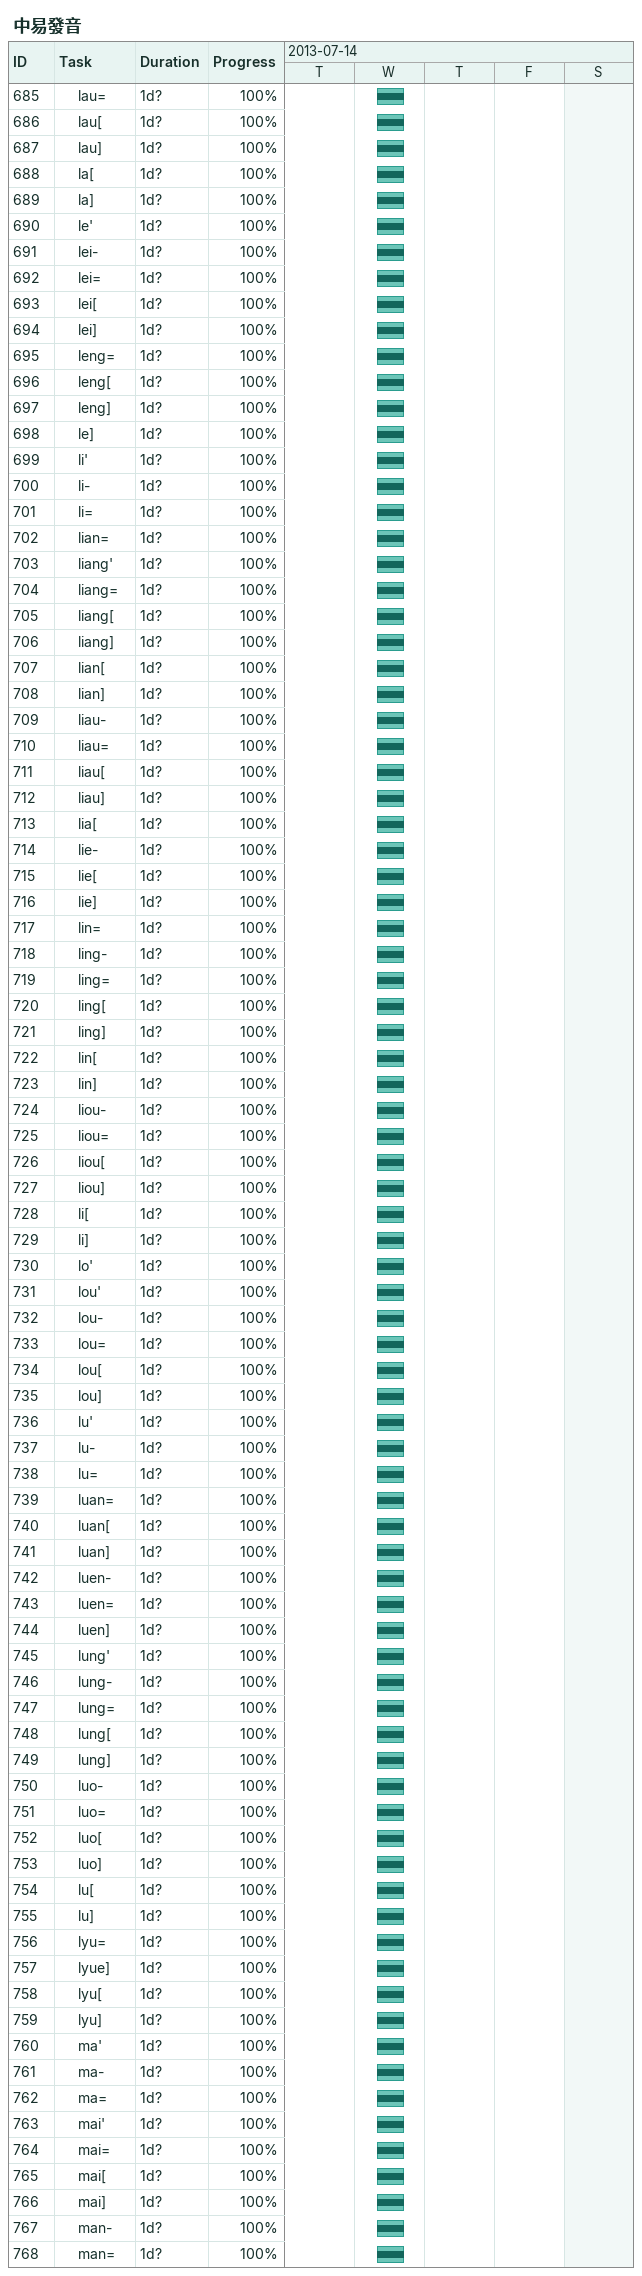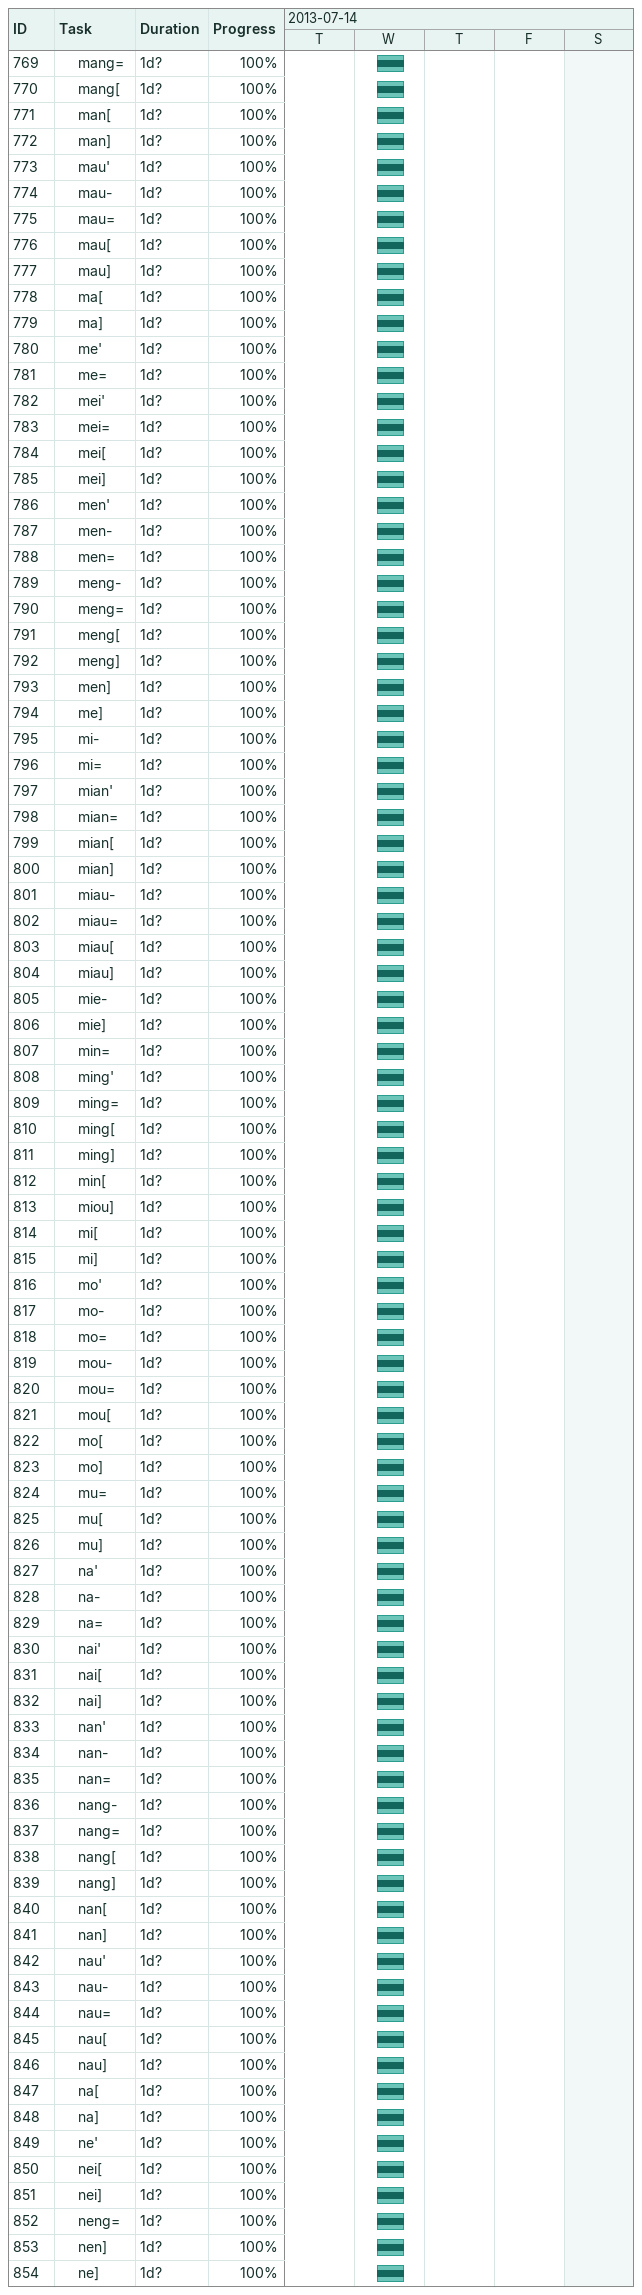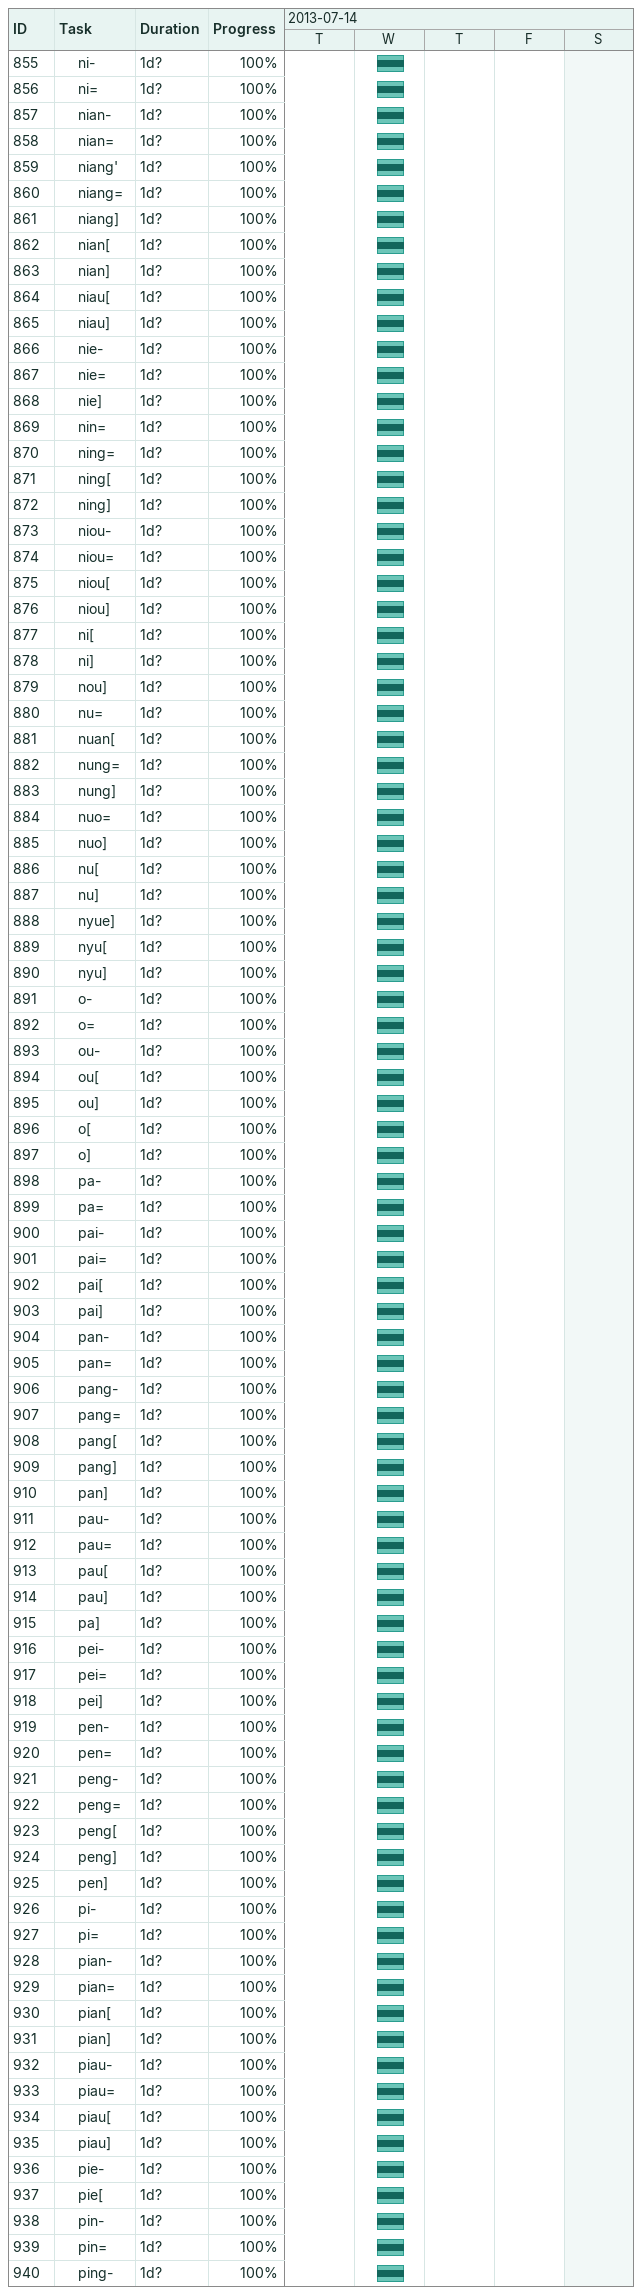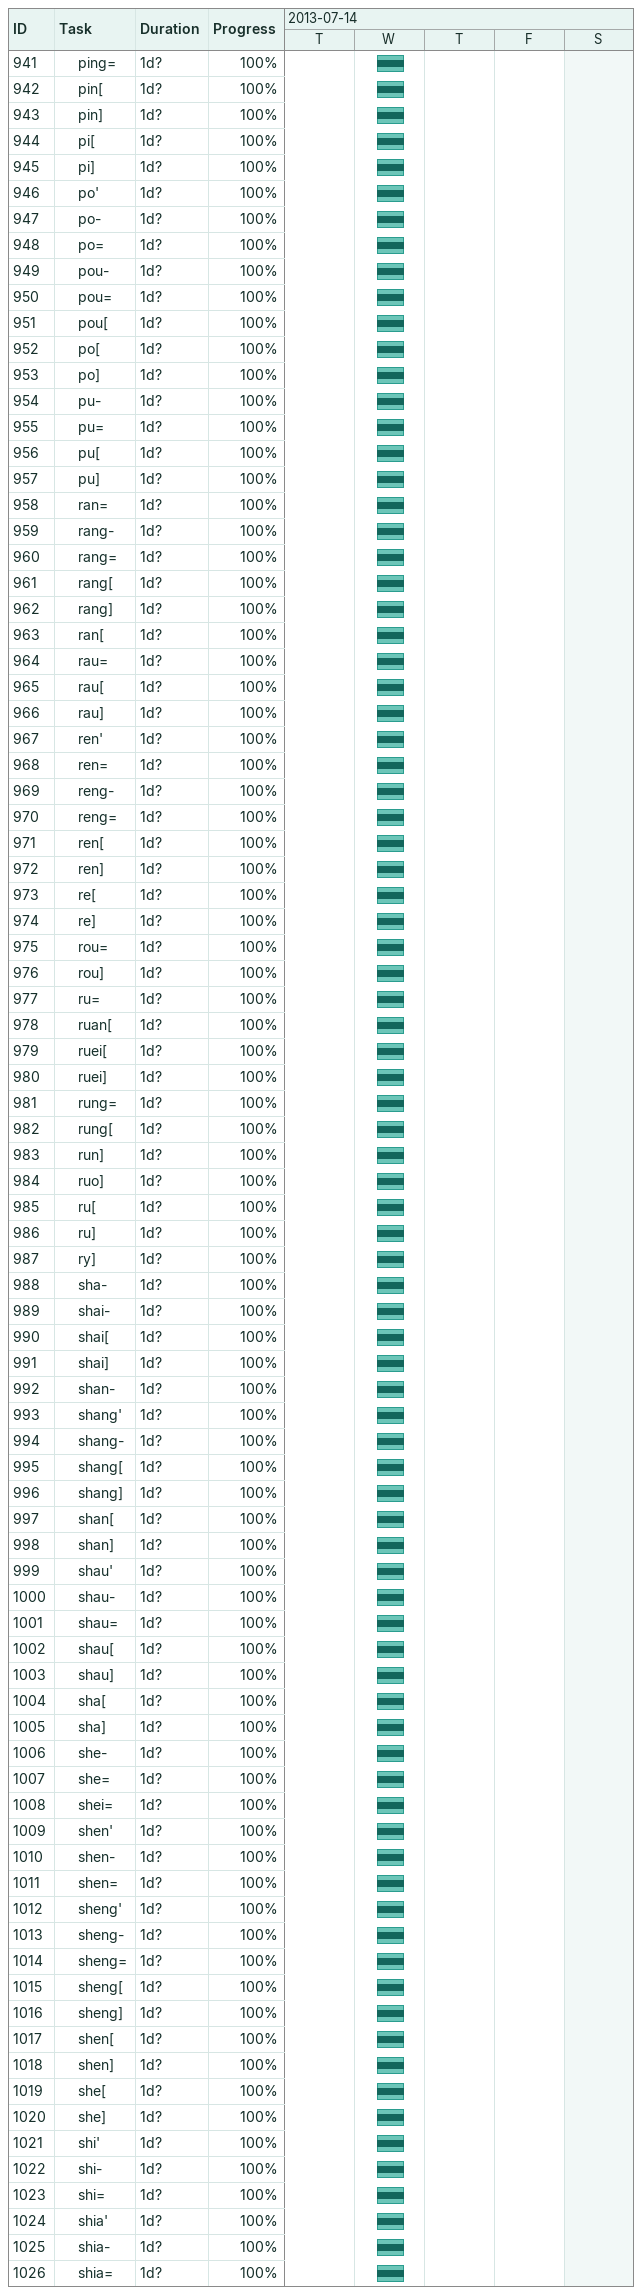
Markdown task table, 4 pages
中易發音

| ID | Level | Task | Duration | Start | Finish | % complete |
|---|---|---|---|---|---|---|
| 685 | 2 | lau= | 1d? | 2013-07-17 | 2013-07-17 | 100 |
| 686 | 2 | lau[ | 1d? | 2013-07-17 | 2013-07-17 | 100 |
| 687 | 2 | lau] | 1d? | 2013-07-17 | 2013-07-17 | 100 |
| 688 | 2 | la[ | 1d? | 2013-07-17 | 2013-07-17 | 100 |
| 689 | 2 | la] | 1d? | 2013-07-17 | 2013-07-17 | 100 |
| 690 | 2 | le' | 1d? | 2013-07-17 | 2013-07-17 | 100 |
| 691 | 2 | lei- | 1d? | 2013-07-17 | 2013-07-17 | 100 |
| 692 | 2 | lei= | 1d? | 2013-07-17 | 2013-07-17 | 100 |
| 693 | 2 | lei[ | 1d? | 2013-07-17 | 2013-07-17 | 100 |
| 694 | 2 | lei] | 1d? | 2013-07-17 | 2013-07-17 | 100 |
| 695 | 2 | leng= | 1d? | 2013-07-17 | 2013-07-17 | 100 |
| 696 | 2 | leng[ | 1d? | 2013-07-17 | 2013-07-17 | 100 |
| 697 | 2 | leng] | 1d? | 2013-07-17 | 2013-07-17 | 100 |
| 698 | 2 | le] | 1d? | 2013-07-17 | 2013-07-17 | 100 |
| 699 | 2 | li' | 1d? | 2013-07-17 | 2013-07-17 | 100 |
| 700 | 2 | li- | 1d? | 2013-07-17 | 2013-07-17 | 100 |
| 701 | 2 | li= | 1d? | 2013-07-17 | 2013-07-17 | 100 |
| 702 | 2 | lian= | 1d? | 2013-07-17 | 2013-07-17 | 100 |
| 703 | 2 | liang' | 1d? | 2013-07-17 | 2013-07-17 | 100 |
| 704 | 2 | liang= | 1d? | 2013-07-17 | 2013-07-17 | 100 |
| 705 | 2 | liang[ | 1d? | 2013-07-17 | 2013-07-17 | 100 |
| 706 | 2 | liang] | 1d? | 2013-07-17 | 2013-07-17 | 100 |
| 707 | 2 | lian[ | 1d? | 2013-07-17 | 2013-07-17 | 100 |
| 708 | 2 | lian] | 1d? | 2013-07-17 | 2013-07-17 | 100 |
| 709 | 2 | liau- | 1d? | 2013-07-17 | 2013-07-17 | 100 |
| 710 | 2 | liau= | 1d? | 2013-07-17 | 2013-07-17 | 100 |
| 711 | 2 | liau[ | 1d? | 2013-07-17 | 2013-07-17 | 100 |
| 712 | 2 | liau] | 1d? | 2013-07-17 | 2013-07-17 | 100 |
| 713 | 2 | lia[ | 1d? | 2013-07-17 | 2013-07-17 | 100 |
| 714 | 2 | lie- | 1d? | 2013-07-17 | 2013-07-17 | 100 |
| 715 | 2 | lie[ | 1d? | 2013-07-17 | 2013-07-17 | 100 |
| 716 | 2 | lie] | 1d? | 2013-07-17 | 2013-07-17 | 100 |
| 717 | 2 | lin= | 1d? | 2013-07-17 | 2013-07-17 | 100 |
| 718 | 2 | ling- | 1d? | 2013-07-17 | 2013-07-17 | 100 |
| 719 | 2 | ling= | 1d? | 2013-07-17 | 2013-07-17 | 100 |
| 720 | 2 | ling[ | 1d? | 2013-07-17 | 2013-07-17 | 100 |
| 721 | 2 | ling] | 1d? | 2013-07-17 | 2013-07-17 | 100 |
| 722 | 2 | lin[ | 1d? | 2013-07-17 | 2013-07-17 | 100 |
| 723 | 2 | lin] | 1d? | 2013-07-17 | 2013-07-17 | 100 |
| 724 | 2 | liou- | 1d? | 2013-07-17 | 2013-07-17 | 100 |
| 725 | 2 | liou= | 1d? | 2013-07-17 | 2013-07-17 | 100 |
| 726 | 2 | liou[ | 1d? | 2013-07-17 | 2013-07-17 | 100 |
| 727 | 2 | liou] | 1d? | 2013-07-17 | 2013-07-17 | 100 |
| 728 | 2 | li[ | 1d? | 2013-07-17 | 2013-07-17 | 100 |
| 729 | 2 | li] | 1d? | 2013-07-17 | 2013-07-17 | 100 |
| 730 | 2 | lo' | 1d? | 2013-07-17 | 2013-07-17 | 100 |
| 731 | 2 | lou' | 1d? | 2013-07-17 | 2013-07-17 | 100 |
| 732 | 2 | lou- | 1d? | 2013-07-17 | 2013-07-17 | 100 |
| 733 | 2 | lou= | 1d? | 2013-07-17 | 2013-07-17 | 100 |
| 734 | 2 | lou[ | 1d? | 2013-07-17 | 2013-07-17 | 100 |
| 735 | 2 | lou] | 1d? | 2013-07-17 | 2013-07-17 | 100 |
| 736 | 2 | lu' | 1d? | 2013-07-17 | 2013-07-17 | 100 |
| 737 | 2 | lu- | 1d? | 2013-07-17 | 2013-07-17 | 100 |
| 738 | 2 | lu= | 1d? | 2013-07-17 | 2013-07-17 | 100 |
| 739 | 2 | luan= | 1d? | 2013-07-17 | 2013-07-17 | 100 |
| 740 | 2 | luan[ | 1d? | 2013-07-17 | 2013-07-17 | 100 |
| 741 | 2 | luan] | 1d? | 2013-07-17 | 2013-07-17 | 100 |
| 742 | 2 | luen- | 1d? | 2013-07-17 | 2013-07-17 | 100 |
| 743 | 2 | luen= | 1d? | 2013-07-17 | 2013-07-17 | 100 |
| 744 | 2 | luen] | 1d? | 2013-07-17 | 2013-07-17 | 100 |
| 745 | 2 | lung' | 1d? | 2013-07-17 | 2013-07-17 | 100 |
| 746 | 2 | lung- | 1d? | 2013-07-17 | 2013-07-17 | 100 |
| 747 | 2 | lung= | 1d? | 2013-07-17 | 2013-07-17 | 100 |
| 748 | 2 | lung[ | 1d? | 2013-07-17 | 2013-07-17 | 100 |
| 749 | 2 | lung] | 1d? | 2013-07-17 | 2013-07-17 | 100 |
| 750 | 2 | luo- | 1d? | 2013-07-17 | 2013-07-17 | 100 |
| 751 | 2 | luo= | 1d? | 2013-07-17 | 2013-07-17 | 100 |
| 752 | 2 | luo[ | 1d? | 2013-07-17 | 2013-07-17 | 100 |
| 753 | 2 | luo] | 1d? | 2013-07-17 | 2013-07-17 | 100 |
| 754 | 2 | lu[ | 1d? | 2013-07-17 | 2013-07-17 | 100 |
| 755 | 2 | lu] | 1d? | 2013-07-17 | 2013-07-17 | 100 |
| 756 | 2 | lyu= | 1d? | 2013-07-17 | 2013-07-17 | 100 |
| 757 | 2 | lyue] | 1d? | 2013-07-17 | 2013-07-17 | 100 |
| 758 | 2 | lyu[ | 1d? | 2013-07-17 | 2013-07-17 | 100 |
| 759 | 2 | lyu] | 1d? | 2013-07-17 | 2013-07-17 | 100 |
| 760 | 2 | ma' | 1d? | 2013-07-17 | 2013-07-17 | 100 |
| 761 | 2 | ma- | 1d? | 2013-07-17 | 2013-07-17 | 100 |
| 762 | 2 | ma= | 1d? | 2013-07-17 | 2013-07-17 | 100 |
| 763 | 2 | mai' | 1d? | 2013-07-17 | 2013-07-17 | 100 |
| 764 | 2 | mai= | 1d? | 2013-07-17 | 2013-07-17 | 100 |
| 765 | 2 | mai[ | 1d? | 2013-07-17 | 2013-07-17 | 100 |
| 766 | 2 | mai] | 1d? | 2013-07-17 | 2013-07-17 | 100 |
| 767 | 2 | man- | 1d? | 2013-07-17 | 2013-07-17 | 100 |
| 768 | 2 | man= | 1d? | 2013-07-17 | 2013-07-17 | 100 |
| 769 | 2 | mang= | 1d? | 2013-07-17 | 2013-07-17 | 100 |
| 770 | 2 | mang[ | 1d? | 2013-07-17 | 2013-07-17 | 100 |
| 771 | 2 | man[ | 1d? | 2013-07-17 | 2013-07-17 | 100 |
| 772 | 2 | man] | 1d? | 2013-07-17 | 2013-07-17 | 100 |
| 773 | 2 | mau' | 1d? | 2013-07-17 | 2013-07-17 | 100 |
| 774 | 2 | mau- | 1d? | 2013-07-17 | 2013-07-17 | 100 |
| 775 | 2 | mau= | 1d? | 2013-07-17 | 2013-07-17 | 100 |
| 776 | 2 | mau[ | 1d? | 2013-07-17 | 2013-07-17 | 100 |
| 777 | 2 | mau] | 1d? | 2013-07-17 | 2013-07-17 | 100 |
| 778 | 2 | ma[ | 1d? | 2013-07-17 | 2013-07-17 | 100 |
| 779 | 2 | ma] | 1d? | 2013-07-17 | 2013-07-17 | 100 |
| 780 | 2 | me' | 1d? | 2013-07-17 | 2013-07-17 | 100 |
| 781 | 2 | me= | 1d? | 2013-07-17 | 2013-07-17 | 100 |
| 782 | 2 | mei' | 1d? | 2013-07-17 | 2013-07-17 | 100 |
| 783 | 2 | mei= | 1d? | 2013-07-17 | 2013-07-17 | 100 |
| 784 | 2 | mei[ | 1d? | 2013-07-17 | 2013-07-17 | 100 |
| 785 | 2 | mei] | 1d? | 2013-07-17 | 2013-07-17 | 100 |
| 786 | 2 | men' | 1d? | 2013-07-17 | 2013-07-17 | 100 |
| 787 | 2 | men- | 1d? | 2013-07-17 | 2013-07-17 | 100 |
| 788 | 2 | men= | 1d? | 2013-07-17 | 2013-07-17 | 100 |
| 789 | 2 | meng- | 1d? | 2013-07-17 | 2013-07-17 | 100 |
| 790 | 2 | meng= | 1d? | 2013-07-17 | 2013-07-17 | 100 |
| 791 | 2 | meng[ | 1d? | 2013-07-17 | 2013-07-17 | 100 |
| 792 | 2 | meng] | 1d? | 2013-07-17 | 2013-07-17 | 100 |
| 793 | 2 | men] | 1d? | 2013-07-17 | 2013-07-17 | 100 |
| 794 | 2 | me] | 1d? | 2013-07-17 | 2013-07-17 | 100 |
| 795 | 2 | mi- | 1d? | 2013-07-17 | 2013-07-17 | 100 |
| 796 | 2 | mi= | 1d? | 2013-07-17 | 2013-07-17 | 100 |
| 797 | 2 | mian' | 1d? | 2013-07-17 | 2013-07-17 | 100 |
| 798 | 2 | mian= | 1d? | 2013-07-17 | 2013-07-17 | 100 |
| 799 | 2 | mian[ | 1d? | 2013-07-17 | 2013-07-17 | 100 |
| 800 | 2 | mian] | 1d? | 2013-07-17 | 2013-07-17 | 100 |
| 801 | 2 | miau- | 1d? | 2013-07-17 | 2013-07-17 | 100 |
| 802 | 2 | miau= | 1d? | 2013-07-17 | 2013-07-17 | 100 |
| 803 | 2 | miau[ | 1d? | 2013-07-17 | 2013-07-17 | 100 |
| 804 | 2 | miau] | 1d? | 2013-07-17 | 2013-07-17 | 100 |
| 805 | 2 | mie- | 1d? | 2013-07-17 | 2013-07-17 | 100 |
| 806 | 2 | mie] | 1d? | 2013-07-17 | 2013-07-17 | 100 |
| 807 | 2 | min= | 1d? | 2013-07-17 | 2013-07-17 | 100 |
| 808 | 2 | ming' | 1d? | 2013-07-17 | 2013-07-17 | 100 |
| 809 | 2 | ming= | 1d? | 2013-07-17 | 2013-07-17 | 100 |
| 810 | 2 | ming[ | 1d? | 2013-07-17 | 2013-07-17 | 100 |
| 811 | 2 | ming] | 1d? | 2013-07-17 | 2013-07-17 | 100 |
| 812 | 2 | min[ | 1d? | 2013-07-17 | 2013-07-17 | 100 |
| 813 | 2 | miou] | 1d? | 2013-07-17 | 2013-07-17 | 100 |
| 814 | 2 | mi[ | 1d? | 2013-07-17 | 2013-07-17 | 100 |
| 815 | 2 | mi] | 1d? | 2013-07-17 | 2013-07-17 | 100 |
| 816 | 2 | mo' | 1d? | 2013-07-17 | 2013-07-17 | 100 |
| 817 | 2 | mo- | 1d? | 2013-07-17 | 2013-07-17 | 100 |
| 818 | 2 | mo= | 1d? | 2013-07-17 | 2013-07-17 | 100 |
| 819 | 2 | mou- | 1d? | 2013-07-17 | 2013-07-17 | 100 |
| 820 | 2 | mou= | 1d? | 2013-07-17 | 2013-07-17 | 100 |
| 821 | 2 | mou[ | 1d? | 2013-07-17 | 2013-07-17 | 100 |
| 822 | 2 | mo[ | 1d? | 2013-07-17 | 2013-07-17 | 100 |
| 823 | 2 | mo] | 1d? | 2013-07-17 | 2013-07-17 | 100 |
| 824 | 2 | mu= | 1d? | 2013-07-17 | 2013-07-17 | 100 |
| 825 | 2 | mu[ | 1d? | 2013-07-17 | 2013-07-17 | 100 |
| 826 | 2 | mu] | 1d? | 2013-07-17 | 2013-07-17 | 100 |
| 827 | 2 | na' | 1d? | 2013-07-17 | 2013-07-17 | 100 |
| 828 | 2 | na- | 1d? | 2013-07-17 | 2013-07-17 | 100 |
| 829 | 2 | na= | 1d? | 2013-07-17 | 2013-07-17 | 100 |
| 830 | 2 | nai' | 1d? | 2013-07-17 | 2013-07-17 | 100 |
| 831 | 2 | nai[ | 1d? | 2013-07-17 | 2013-07-17 | 100 |
| 832 | 2 | nai] | 1d? | 2013-07-17 | 2013-07-17 | 100 |
| 833 | 2 | nan' | 1d? | 2013-07-17 | 2013-07-17 | 100 |
| 834 | 2 | nan- | 1d? | 2013-07-17 | 2013-07-17 | 100 |
| 835 | 2 | nan= | 1d? | 2013-07-17 | 2013-07-17 | 100 |
| 836 | 2 | nang- | 1d? | 2013-07-17 | 2013-07-17 | 100 |
| 837 | 2 | nang= | 1d? | 2013-07-17 | 2013-07-17 | 100 |
| 838 | 2 | nang[ | 1d? | 2013-07-17 | 2013-07-17 | 100 |
| 839 | 2 | nang] | 1d? | 2013-07-17 | 2013-07-17 | 100 |
| 840 | 2 | nan[ | 1d? | 2013-07-17 | 2013-07-17 | 100 |
| 841 | 2 | nan] | 1d? | 2013-07-17 | 2013-07-17 | 100 |
| 842 | 2 | nau' | 1d? | 2013-07-17 | 2013-07-17 | 100 |
| 843 | 2 | nau- | 1d? | 2013-07-17 | 2013-07-17 | 100 |
| 844 | 2 | nau= | 1d? | 2013-07-17 | 2013-07-17 | 100 |
| 845 | 2 | nau[ | 1d? | 2013-07-17 | 2013-07-17 | 100 |
| 846 | 2 | nau] | 1d? | 2013-07-17 | 2013-07-17 | 100 |
| 847 | 2 | na[ | 1d? | 2013-07-17 | 2013-07-17 | 100 |
| 848 | 2 | na] | 1d? | 2013-07-17 | 2013-07-17 | 100 |
| 849 | 2 | ne' | 1d? | 2013-07-17 | 2013-07-17 | 100 |
| 850 | 2 | nei[ | 1d? | 2013-07-17 | 2013-07-17 | 100 |
| 851 | 2 | nei] | 1d? | 2013-07-17 | 2013-07-17 | 100 |
| 852 | 2 | neng= | 1d? | 2013-07-17 | 2013-07-17 | 100 |
| 853 | 2 | nen] | 1d? | 2013-07-17 | 2013-07-17 | 100 |
| 854 | 2 | ne] | 1d? | 2013-07-17 | 2013-07-17 | 100 |
| 855 | 2 | ni- | 1d? | 2013-07-17 | 2013-07-17 | 100 |
| 856 | 2 | ni= | 1d? | 2013-07-17 | 2013-07-17 | 100 |
| 857 | 2 | nian- | 1d? | 2013-07-17 | 2013-07-17 | 100 |
| 858 | 2 | nian= | 1d? | 2013-07-17 | 2013-07-17 | 100 |
| 859 | 2 | niang' | 1d? | 2013-07-17 | 2013-07-17 | 100 |
| 860 | 2 | niang= | 1d? | 2013-07-17 | 2013-07-17 | 100 |
| 861 | 2 | niang] | 1d? | 2013-07-17 | 2013-07-17 | 100 |
| 862 | 2 | nian[ | 1d? | 2013-07-17 | 2013-07-17 | 100 |
| 863 | 2 | nian] | 1d? | 2013-07-17 | 2013-07-17 | 100 |
| 864 | 2 | niau[ | 1d? | 2013-07-17 | 2013-07-17 | 100 |
| 865 | 2 | niau] | 1d? | 2013-07-17 | 2013-07-17 | 100 |
| 866 | 2 | nie- | 1d? | 2013-07-17 | 2013-07-17 | 100 |
| 867 | 2 | nie= | 1d? | 2013-07-17 | 2013-07-17 | 100 |
| 868 | 2 | nie] | 1d? | 2013-07-17 | 2013-07-17 | 100 |
| 869 | 2 | nin= | 1d? | 2013-07-17 | 2013-07-17 | 100 |
| 870 | 2 | ning= | 1d? | 2013-07-17 | 2013-07-17 | 100 |
| 871 | 2 | ning[ | 1d? | 2013-07-17 | 2013-07-17 | 100 |
| 872 | 2 | ning] | 1d? | 2013-07-17 | 2013-07-17 | 100 |
| 873 | 2 | niou- | 1d? | 2013-07-17 | 2013-07-17 | 100 |
| 874 | 2 | niou= | 1d? | 2013-07-17 | 2013-07-17 | 100 |
| 875 | 2 | niou[ | 1d? | 2013-07-17 | 2013-07-17 | 100 |
| 876 | 2 | niou] | 1d? | 2013-07-17 | 2013-07-17 | 100 |
| 877 | 2 | ni[ | 1d? | 2013-07-17 | 2013-07-17 | 100 |
| 878 | 2 | ni] | 1d? | 2013-07-17 | 2013-07-17 | 100 |
| 879 | 2 | nou] | 1d? | 2013-07-17 | 2013-07-17 | 100 |
| 880 | 2 | nu= | 1d? | 2013-07-17 | 2013-07-17 | 100 |
| 881 | 2 | nuan[ | 1d? | 2013-07-17 | 2013-07-17 | 100 |
| 882 | 2 | nung= | 1d? | 2013-07-17 | 2013-07-17 | 100 |
| 883 | 2 | nung] | 1d? | 2013-07-17 | 2013-07-17 | 100 |
| 884 | 2 | nuo= | 1d? | 2013-07-17 | 2013-07-17 | 100 |
| 885 | 2 | nuo] | 1d? | 2013-07-17 | 2013-07-17 | 100 |
| 886 | 2 | nu[ | 1d? | 2013-07-17 | 2013-07-17 | 100 |
| 887 | 2 | nu] | 1d? | 2013-07-17 | 2013-07-17 | 100 |
| 888 | 2 | nyue] | 1d? | 2013-07-17 | 2013-07-17 | 100 |
| 889 | 2 | nyu[ | 1d? | 2013-07-17 | 2013-07-17 | 100 |
| 890 | 2 | nyu] | 1d? | 2013-07-17 | 2013-07-17 | 100 |
| 891 | 2 | o- | 1d? | 2013-07-17 | 2013-07-17 | 100 |
| 892 | 2 | o= | 1d? | 2013-07-17 | 2013-07-17 | 100 |
| 893 | 2 | ou- | 1d? | 2013-07-17 | 2013-07-17 | 100 |
| 894 | 2 | ou[ | 1d? | 2013-07-17 | 2013-07-17 | 100 |
| 895 | 2 | ou] | 1d? | 2013-07-17 | 2013-07-17 | 100 |
| 896 | 2 | o[ | 1d? | 2013-07-17 | 2013-07-17 | 100 |
| 897 | 2 | o] | 1d? | 2013-07-17 | 2013-07-17 | 100 |
| 898 | 2 | pa- | 1d? | 2013-07-17 | 2013-07-17 | 100 |
| 899 | 2 | pa= | 1d? | 2013-07-17 | 2013-07-17 | 100 |
| 900 | 2 | pai- | 1d? | 2013-07-17 | 2013-07-17 | 100 |
| 901 | 2 | pai= | 1d? | 2013-07-17 | 2013-07-17 | 100 |
| 902 | 2 | pai[ | 1d? | 2013-07-17 | 2013-07-17 | 100 |
| 903 | 2 | pai] | 1d? | 2013-07-17 | 2013-07-17 | 100 |
| 904 | 2 | pan- | 1d? | 2013-07-17 | 2013-07-17 | 100 |
| 905 | 2 | pan= | 1d? | 2013-07-17 | 2013-07-17 | 100 |
| 906 | 2 | pang- | 1d? | 2013-07-17 | 2013-07-17 | 100 |
| 907 | 2 | pang= | 1d? | 2013-07-17 | 2013-07-17 | 100 |
| 908 | 2 | pang[ | 1d? | 2013-07-17 | 2013-07-17 | 100 |
| 909 | 2 | pang] | 1d? | 2013-07-17 | 2013-07-17 | 100 |
| 910 | 2 | pan] | 1d? | 2013-07-17 | 2013-07-17 | 100 |
| 911 | 2 | pau- | 1d? | 2013-07-17 | 2013-07-17 | 100 |
| 912 | 2 | pau= | 1d? | 2013-07-17 | 2013-07-17 | 100 |
| 913 | 2 | pau[ | 1d? | 2013-07-17 | 2013-07-17 | 100 |
| 914 | 2 | pau] | 1d? | 2013-07-17 | 2013-07-17 | 100 |
| 915 | 2 | pa] | 1d? | 2013-07-17 | 2013-07-17 | 100 |
| 916 | 2 | pei- | 1d? | 2013-07-17 | 2013-07-17 | 100 |
| 917 | 2 | pei= | 1d? | 2013-07-17 | 2013-07-17 | 100 |
| 918 | 2 | pei] | 1d? | 2013-07-17 | 2013-07-17 | 100 |
| 919 | 2 | pen- | 1d? | 2013-07-17 | 2013-07-17 | 100 |
| 920 | 2 | pen= | 1d? | 2013-07-17 | 2013-07-17 | 100 |
| 921 | 2 | peng- | 1d? | 2013-07-17 | 2013-07-17 | 100 |
| 922 | 2 | peng= | 1d? | 2013-07-17 | 2013-07-17 | 100 |
| 923 | 2 | peng[ | 1d? | 2013-07-17 | 2013-07-17 | 100 |
| 924 | 2 | peng] | 1d? | 2013-07-17 | 2013-07-17 | 100 |
| 925 | 2 | pen] | 1d? | 2013-07-17 | 2013-07-17 | 100 |
| 926 | 2 | pi- | 1d? | 2013-07-17 | 2013-07-17 | 100 |
| 927 | 2 | pi= | 1d? | 2013-07-17 | 2013-07-17 | 100 |
| 928 | 2 | pian- | 1d? | 2013-07-17 | 2013-07-17 | 100 |
| 929 | 2 | pian= | 1d? | 2013-07-17 | 2013-07-17 | 100 |
| 930 | 2 | pian[ | 1d? | 2013-07-17 | 2013-07-17 | 100 |
| 931 | 2 | pian] | 1d? | 2013-07-17 | 2013-07-17 | 100 |
| 932 | 2 | piau- | 1d? | 2013-07-17 | 2013-07-17 | 100 |
| 933 | 2 | piau= | 1d? | 2013-07-17 | 2013-07-17 | 100 |
| 934 | 2 | piau[ | 1d? | 2013-07-17 | 2013-07-17 | 100 |
| 935 | 2 | piau] | 1d? | 2013-07-17 | 2013-07-17 | 100 |
| 936 | 2 | pie- | 1d? | 2013-07-17 | 2013-07-17 | 100 |
| 937 | 2 | pie[ | 1d? | 2013-07-17 | 2013-07-17 | 100 |
| 938 | 2 | pin- | 1d? | 2013-07-17 | 2013-07-17 | 100 |
| 939 | 2 | pin= | 1d? | 2013-07-17 | 2013-07-17 | 100 |
| 940 | 2 | ping- | 1d? | 2013-07-17 | 2013-07-17 | 100 |
| 941 | 2 | ping= | 1d? | 2013-07-17 | 2013-07-17 | 100 |
| 942 | 2 | pin[ | 1d? | 2013-07-17 | 2013-07-17 | 100 |
| 943 | 2 | pin] | 1d? | 2013-07-17 | 2013-07-17 | 100 |
| 944 | 2 | pi[ | 1d? | 2013-07-17 | 2013-07-17 | 100 |
| 945 | 2 | pi] | 1d? | 2013-07-17 | 2013-07-17 | 100 |
| 946 | 2 | po' | 1d? | 2013-07-17 | 2013-07-17 | 100 |
| 947 | 2 | po- | 1d? | 2013-07-17 | 2013-07-17 | 100 |
| 948 | 2 | po= | 1d? | 2013-07-17 | 2013-07-17 | 100 |
| 949 | 2 | pou- | 1d? | 2013-07-17 | 2013-07-17 | 100 |
| 950 | 2 | pou= | 1d? | 2013-07-17 | 2013-07-17 | 100 |
| 951 | 2 | pou[ | 1d? | 2013-07-17 | 2013-07-17 | 100 |
| 952 | 2 | po[ | 1d? | 2013-07-17 | 2013-07-17 | 100 |
| 953 | 2 | po] | 1d? | 2013-07-17 | 2013-07-17 | 100 |
| 954 | 2 | pu- | 1d? | 2013-07-17 | 2013-07-17 | 100 |
| 955 | 2 | pu= | 1d? | 2013-07-17 | 2013-07-17 | 100 |
| 956 | 2 | pu[ | 1d? | 2013-07-17 | 2013-07-17 | 100 |
| 957 | 2 | pu] | 1d? | 2013-07-17 | 2013-07-17 | 100 |
| 958 | 2 | ran= | 1d? | 2013-07-17 | 2013-07-17 | 100 |
| 959 | 2 | rang- | 1d? | 2013-07-17 | 2013-07-17 | 100 |
| 960 | 2 | rang= | 1d? | 2013-07-17 | 2013-07-17 | 100 |
| 961 | 2 | rang[ | 1d? | 2013-07-17 | 2013-07-17 | 100 |
| 962 | 2 | rang] | 1d? | 2013-07-17 | 2013-07-17 | 100 |
| 963 | 2 | ran[ | 1d? | 2013-07-17 | 2013-07-17 | 100 |
| 964 | 2 | rau= | 1d? | 2013-07-17 | 2013-07-17 | 100 |
| 965 | 2 | rau[ | 1d? | 2013-07-17 | 2013-07-17 | 100 |
| 966 | 2 | rau] | 1d? | 2013-07-17 | 2013-07-17 | 100 |
| 967 | 2 | ren' | 1d? | 2013-07-17 | 2013-07-17 | 100 |
| 968 | 2 | ren= | 1d? | 2013-07-17 | 2013-07-17 | 100 |
| 969 | 2 | reng- | 1d? | 2013-07-17 | 2013-07-17 | 100 |
| 970 | 2 | reng= | 1d? | 2013-07-17 | 2013-07-17 | 100 |
| 971 | 2 | ren[ | 1d? | 2013-07-17 | 2013-07-17 | 100 |
| 972 | 2 | ren] | 1d? | 2013-07-17 | 2013-07-17 | 100 |
| 973 | 2 | re[ | 1d? | 2013-07-17 | 2013-07-17 | 100 |
| 974 | 2 | re] | 1d? | 2013-07-17 | 2013-07-17 | 100 |
| 975 | 2 | rou= | 1d? | 2013-07-17 | 2013-07-17 | 100 |
| 976 | 2 | rou] | 1d? | 2013-07-17 | 2013-07-17 | 100 |
| 977 | 2 | ru= | 1d? | 2013-07-17 | 2013-07-17 | 100 |
| 978 | 2 | ruan[ | 1d? | 2013-07-17 | 2013-07-17 | 100 |
| 979 | 2 | ruei[ | 1d? | 2013-07-17 | 2013-07-17 | 100 |
| 980 | 2 | ruei] | 1d? | 2013-07-17 | 2013-07-17 | 100 |
| 981 | 2 | rung= | 1d? | 2013-07-17 | 2013-07-17 | 100 |
| 982 | 2 | rung[ | 1d? | 2013-07-17 | 2013-07-17 | 100 |
| 983 | 2 | run] | 1d? | 2013-07-17 | 2013-07-17 | 100 |
| 984 | 2 | ruo] | 1d? | 2013-07-17 | 2013-07-17 | 100 |
| 985 | 2 | ru[ | 1d? | 2013-07-17 | 2013-07-17 | 100 |
| 986 | 2 | ru] | 1d? | 2013-07-17 | 2013-07-17 | 100 |
| 987 | 2 | ry] | 1d? | 2013-07-17 | 2013-07-17 | 100 |
| 988 | 2 | sha- | 1d? | 2013-07-17 | 2013-07-17 | 100 |
| 989 | 2 | shai- | 1d? | 2013-07-17 | 2013-07-17 | 100 |
| 990 | 2 | shai[ | 1d? | 2013-07-17 | 2013-07-17 | 100 |
| 991 | 2 | shai] | 1d? | 2013-07-17 | 2013-07-17 | 100 |
| 992 | 2 | shan- | 1d? | 2013-07-17 | 2013-07-17 | 100 |
| 993 | 2 | shang' | 1d? | 2013-07-17 | 2013-07-17 | 100 |
| 994 | 2 | shang- | 1d? | 2013-07-17 | 2013-07-17 | 100 |
| 995 | 2 | shang[ | 1d? | 2013-07-17 | 2013-07-17 | 100 |
| 996 | 2 | shang] | 1d? | 2013-07-17 | 2013-07-17 | 100 |
| 997 | 2 | shan[ | 1d? | 2013-07-17 | 2013-07-17 | 100 |
| 998 | 2 | shan] | 1d? | 2013-07-17 | 2013-07-17 | 100 |
| 999 | 2 | shau' | 1d? | 2013-07-17 | 2013-07-17 | 100 |
| 1000 | 2 | shau- | 1d? | 2013-07-17 | 2013-07-17 | 100 |
| 1001 | 2 | shau= | 1d? | 2013-07-17 | 2013-07-17 | 100 |
| 1002 | 2 | shau[ | 1d? | 2013-07-17 | 2013-07-17 | 100 |
| 1003 | 2 | shau] | 1d? | 2013-07-17 | 2013-07-17 | 100 |
| 1004 | 2 | sha[ | 1d? | 2013-07-17 | 2013-07-17 | 100 |
| 1005 | 2 | sha] | 1d? | 2013-07-17 | 2013-07-17 | 100 |
| 1006 | 2 | she- | 1d? | 2013-07-17 | 2013-07-17 | 100 |
| 1007 | 2 | she= | 1d? | 2013-07-17 | 2013-07-17 | 100 |
| 1008 | 2 | shei= | 1d? | 2013-07-17 | 2013-07-17 | 100 |
| 1009 | 2 | shen' | 1d? | 2013-07-17 | 2013-07-17 | 100 |
| 1010 | 2 | shen- | 1d? | 2013-07-17 | 2013-07-17 | 100 |
| 1011 | 2 | shen= | 1d? | 2013-07-17 | 2013-07-17 | 100 |
| 1012 | 2 | sheng' | 1d? | 2013-07-17 | 2013-07-17 | 100 |
| 1013 | 2 | sheng- | 1d? | 2013-07-17 | 2013-07-17 | 100 |
| 1014 | 2 | sheng= | 1d? | 2013-07-17 | 2013-07-17 | 100 |
| 1015 | 2 | sheng[ | 1d? | 2013-07-17 | 2013-07-17 | 100 |
| 1016 | 2 | sheng] | 1d? | 2013-07-17 | 2013-07-17 | 100 |
| 1017 | 2 | shen[ | 1d? | 2013-07-17 | 2013-07-17 | 100 |
| 1018 | 2 | shen] | 1d? | 2013-07-17 | 2013-07-17 | 100 |
| 1019 | 2 | she[ | 1d? | 2013-07-17 | 2013-07-17 | 100 |
| 1020 | 2 | she] | 1d? | 2013-07-17 | 2013-07-17 | 100 |
| 1021 | 2 | shi' | 1d? | 2013-07-17 | 2013-07-17 | 100 |
| 1022 | 2 | shi- | 1d? | 2013-07-17 | 2013-07-17 | 100 |
| 1023 | 2 | shi= | 1d? | 2013-07-17 | 2013-07-17 | 100 |
| 1024 | 2 | shia' | 1d? | 2013-07-17 | 2013-07-17 | 100 |
| 1025 | 2 | shia- | 1d? | 2013-07-17 | 2013-07-17 | 100 |
| 1026 | 2 | shia= | 1d? | 2013-07-17 | 2013-07-17 | 100 |
